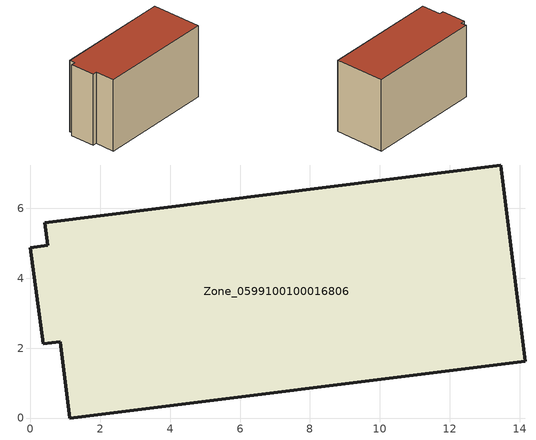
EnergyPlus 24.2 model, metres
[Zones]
Zone_0599100100016806
 floor ground (C_G): 0,4.88 0.5,4.94 0.41,5.58 13.46,7.24 14.16,1.62 1.12,0 0.85,2.19 0.36,2.13 z0
 wall outside (C_F): 14.16,1.62 13.46,7.24 0.41,5.58 0.5,4.94 0,4.88 0.36,2.13 0.85,2.19 1.12,0 14.16,1.62 z0:8.38
 roof outside (C_R): 0.36,2.13 0.85,2.19 1.12,0 14.16,1.62 13.46,7.24 0.41,5.58 0.5,4.94 0,4.88 z8.38
[BUILDING]
Pand.0599100100016806: North Axis=0; Terrain=City; Loads Convergence Tolerance Value=0.04; Temperature Convergence Tolerance Value=0.4; Solar Distribution=FullExterior; Maximum Number of Warmup Days=25; Minimum Number of Warmup Days=1
[Site:Location]
Rotterdam.The.Hague.AP_ZH_NLD Design_Conditions: Latitude=51.96; Longitude=4.45; Time Zone=1; Elevation=-4.5
[SITE:GROUNDTEMPERATURE:BUILDINGSURFACE]
18, 18, 18, 18, 18, 18, 18, 18, 18, 18, 18, 18
[MATERIAL] Thermal Absorptance=0.9; Solar Absorptance=0.7; Visible Absorptance=0.7
Name | Roughness | Thickness | Conductivity | Density | Specific Heat
G.TC.2015-2018 | MediumSmooth | 0.15 | 0.0428571 | 540 | 1210
F.TC.2015-2018 | Rough | 0.3 | 0.0666667 | 1920 | 840
R.TC.2015-2018 | MediumRough | 0.2 | 0.0333333 | 1500 | 1000
[CONSTRUCTION]
C_G: G.TC.2015-2018
C_F: F.TC.2015-2018
C_R: R.TC.2015-2018
[ZONE]
Zone_0599100100016806: Type=1; Multiplier=1; Ceiling Height=Autocalculate; Volume=Autocalculate; Floor Area=autocalculate; Part of Total Floor Area=Yes
[ZONEINFILTRATION:DESIGNFLOWRATE]
Infil_Zone_0599100100016806: Zone or ZoneList or Space or SpaceList=Zone_0599100100016806; Schedule=AlwaysOn; Design Flow Rate Calculation Method=Flow/Area; Flow Rate per Floor Area=0.0015; Constant Term Coefficient=1; Temperature Term Coefficient=0; Velocity Term Coefficient=0; Velocity Squared Term Coefficient=0
[HVACTEMPLATE:ZONE:IDEALLOADSAIRSYSTEM]
Zone_0599100100016806: Maximum Heating Supply Air Temperature=50; Minimum Cooling Supply Air Temperature=13; Maximum Heating Supply Air Humidity Ratio=0.0156; Minimum Cooling Supply Air Humidity Ratio=0.0077; Heating Limit=NoLimit; Cooling Limit=NoLimit; Dehumidification Control Type=ConstantSensibleHeatRatio; Cooling Sensible Heat Ratio=0.7; Dehumidification Setpoint=60; Humidification Control Type=None; Humidification Setpoint=30; Outdoor Air Method=None; Outdoor Air Flow Rate per Person=0.00944; Outdoor Air Flow Rate per Zone Floor Area=0; Outdoor Air Flow Rate per Zone=0; Demand Controlled Ventilation Type=None; Outdoor Air Economizer Type=NoEconomizer; Heat Recovery Type=None; Sensible Heat Recovery Effectiveness=0.7; Latent Heat Recovery Effectiveness=0.65
[ZONECONTROL:THERMOSTAT]
ThermostatControl_Zone_0599100100016806: Zone or ZoneList=Zone_0599100100016806; Control Type Schedule=DualSetpointControlType; Control 1=Thermostat_Zone_0599100100016806; Temperature Difference Between Cutout And Setpoint=0
[THERMOSTATSETPOINT:DUALSETPOINT]
Thermostat_Zone_0599100100016806: Heating Setpoint Temperature Schedule=HeatingSetpoint_Zone_0599100100016806; Cooling Setpoint Temperature Schedule=CoolingSetpoint_Zone_0599100100016806
[SCHEDULE:COMPACT]
HeatingSetpoint_Zone_0599100100016806: Through: 12/31, For: AllDays, Until: 24:00, 21
CoolingSetpoint_Zone_0599100100016806: Through: 12/31, For: AllDays, Until: 24:00, 24
DualSetpointControlType: Through: 12/31, For: AllDays, Until: 24:00, 4
AlwaysOn: Through: 12/31, For: AllDays, Until: 24:00, 1
